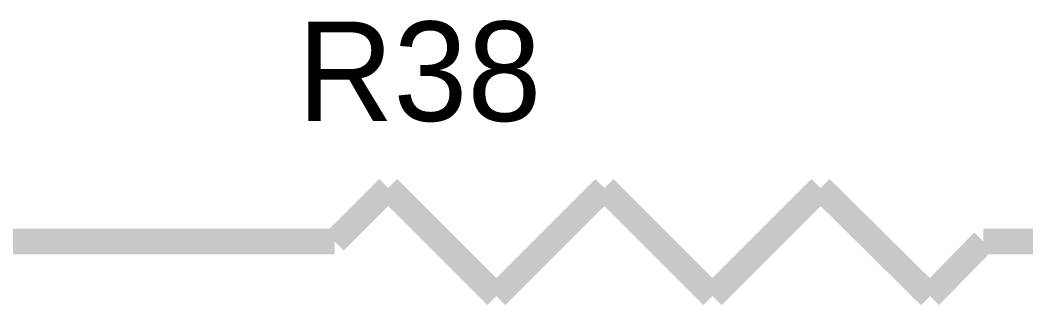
# Model space of a CAD drawing. Header units: inches. Extents: x 0 to 31.5, y 0 to 22.3.
# Drawn here: x 15.755 to 16.2198, y 5.1688 to 5.3023 of the extents above; entities that cross this region are included whole.
import ezdxf

# ---------------------------------------------------------------- set-up
doc = ezdxf.new("R2010")
doc.units = ezdxf.units.IN
doc.header["$MEASUREMENT"] = 0
doc.layers.add('Sheet', color=255, linetype='Continuous')

msp = doc.modelspace()

# ---------------------------------------------------------------- linework, layer by layer
at = {"layer": 'Sheet'}
for points in [[(15.92511, 5.2247, 0.0118, 0.0118, 0), (15.90043, 5.2, 0.0118, 0.0118, 0)], [(15.97507, 5.17473, 0.0118, 0.0118, 0), (15.92511, 5.2247, 0.0118, 0.0118, 0)], [(16.02502, 5.2247, 0.0118, 0.0118, 0), (15.97507, 5.17473, 0.0118, 0.0118, 0)], [(16.07497, 5.17473, 0.0118, 0.0118, 0), (16.02502, 5.2247, 0.0118, 0.0118, 0)], [(16.12492, 5.2247, 0.0118, 0.0118, 0), (16.07497, 5.17473, 0.0118, 0.0118, 0)], [(16.17544, 5.17473, 0.0118, 0.0118, 0), (16.12492, 5.2247, 0.0118, 0.0118, 0)], [(15.20054, 5.2, 0.0118, 0.0118, 0), (15.50025, 5.2, 0.0118, 0.0118, 0), (15.80052, 5.2, 0.0118, 0.0118, 0)], [(15.90043, 5.2, 0.0118, 0.0118, 0), (15.80052, 5.2, 0.0118, 0.0118, 0)], [(16.20013, 5.2, 0.0118, 0.0118, 0), (16.17544, 5.17473, 0.0118, 0.0118, 0)], [(16.20013, 5.2, 0.0118, 0.0118, 0), (16.30003, 5.2, 0.0118, 0.0118, 0)]]:
    msp.add_lwpolyline(points, format="xyseb", dxfattribs=at)

# ---------------------------------------------------------------- texts
msp.add_text('R38', height=0.045941, dxfattribs=at).set_placement((15.8832, 5.25571))

doc.saveas('drawing.dxf')
